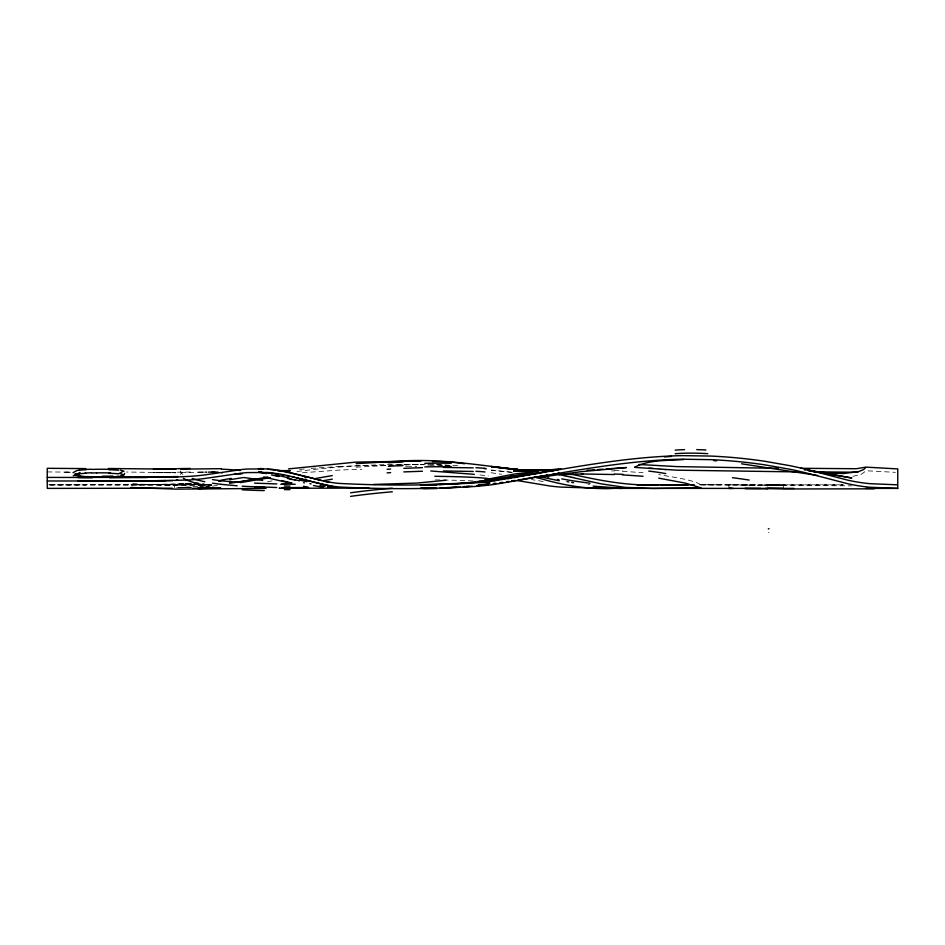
<?xml version="1.0" encoding="UTF-8"?>
<svg xmlns="http://www.w3.org/2000/svg" width="945" height="945" viewBox="0 0 945 945"><rect width="100%" height="100%" fill="white"/><g stroke="black" fill="none" stroke-linecap="round" stroke-linejoin="round"><path stroke-width="0.71" stroke-dasharray="4.72 3.54" d="M767.009 484.844L783.665 484.998L783.57 488.6M180.767 472.713L206.388 471.98M272.065 480.863L266.844 482.021M783.57 485.033L768.332 484.844M700.493 484.502C690.311 478.997 671.824 477.119 658.724 474.603M852.922 476.374L861.45 474.201L866.163 470.764L895.352 472.346M174.601 488.116L174.601 484.549L191.173 483.71L182.668 484.194M296.954 471.52C348.256 464.751 400.255 462.967 451.887 465.472M199.761 486.569L211.432 485.352M299.565 469.441L305.329 468.897M302.447 472.736L339.243 470.09A752.078 752.078 0 0 1 361.781 469.299M311.106 468.389L339.243 466.511M198.332 482.623L175.002 484.431L130.882 484.832L191.173 483.71M176.467 487.892L211.444 485.187M191.173 487.277L177.943 487.868L191.173 487.277L180.436 487.868M356.159 467.196L401.212 464.645L423.738 464.692L401.212 464.633M175.321 484.49L181.499 484.253M188.232 487.844L190.878 487.738M200.919 484.679L175.912 484.856L210.971 484.454M198.462 484.832L211.302 484.478M198.403 484.844L211.089 484.537M207.605 484.572L201.97 484.667M211.125 485.198L175.935 485.565L130.882 483.911L175.935 485.151L47.25 484.868M728.89 488.4L728.89 484.82L731.076 484.82M190.335 472.016L153.421 472.642L175.947 472.76L126.677 472.027M144.679 484.809L201.486 483.556A277.015 277.015 0 0 0 204.12 483.356M152.948 484.797L85.83 484.714M754.842 485.175L744.825 484.927L759.437 484.844M206.896 472.122L198.474 472.122L206.707 472.134M49.66 484.82L198.887 484.69L191.823 484.702M136.399 484.82L141.915 484.82M734.123 484.832L730.107 484.832M764.304 484.844L767.624 484.82L767.624 488.4M772.195 484.844L842.975 484.832M700.682 484.82L843.247 484.82M50.109 484.856L85.841 484.868L47.25 484.82M700.812 484.809L753.437 484.844M767.753 485.281L763.359 485.257M716.546 484.82L699.808 484.738L851.693 485.848M47.25 471.933L70.355 472.122M762.473 485.246L755.74 485.187M188.303 484.679L175.746 484.584M768.616 485.281L784.126 485.399M739.073 484.974L750.732 485.116M611.557 470.882L614.297 470.976M406.846 466.121L416.698 466.582M622.483 471.295L643.049 472.689M588.003 484.218L589.609 484.312M491.294 470.315L513.702 472.512L491.199 469.996M479.906 474.945L488.293 475.937M491.081 472.736L501.523 474.284M543.151 481.501L531.397 479.54M428.085 463.522L428.085 465.909M339.243 466.558A752.078 752.078 0 0 1 406.846 466.074M217.279 485.529A277.015 277.015 0 0 1 206.742 486.699M768.462 532.46A144.963 2.859 -26.9 0 1 768.982 532.2M182.881 474.402A44.084 8.47 6.8 0 1 180.483 470.988M180.483 474.555A44.084 8.47 6.8 0 1 181.889 472.902M435.267 479.883A76.002 3.189 0 0 1 478.961 481.336M181.688 484.986A118.621 1.996 -1.1 0 1 178.841 484.939M196.536 483.994A51.136 7.312 -9.5 0 1 188.929 484.478M210.168 486.096A51.136 7.312 -9.5 0 1 196.536 487.573M457.581 465.613A19.502 1.642 3.5 0 1 429.29 463.038M429.656 465.412A19.502 1.642 3.5 0 1 444.516 465.342M574.501 477.485A73.19 12.12 9 0 1 562.795 475.512M648.742 467.515A132.725 49.471 -3.2 0 1 665.741 470.031M614.356 470.468A87.873 11.6 1.8 0 1 622.92 470.799M70.355 472.216L63.315 472.24L70.355 472.264"/><path stroke-width="1.42" d="M124.693 473.362L123.889 474.851M526.129 471.047L526.188 471.071A43.187 0.732 10.9 0 1 527.546 471.094L513.796 469.063L529.2 471.059L513.82 469.452L536.347 471.059L513.832 469.819L536.347 470.775L558.873 469.122M634.709 467.161C649.428 459.506 667.536 460.77 683.731 459.518M73.013 472.689L76.935 470.551A20.01 2.457 1.1 0 1 79.12 470.208M73.273 475.772L76.935 474.13A20.01 2.457 1.1 0 1 79.12 473.788L85.841 473.232M558.708 474.484L601.032 483.84L624.964 487.36L652.511 488.459L701.084 487.88L685.243 483.096L658.724 478.17M560.952 468.838L555.506 470.185M180.767 469.133L221 468.685M287.906 472.594L290.375 470.634L277.818 470.634M122.826 475.548L122.011 475.796M865.313 467.232L856.217 468.732L800.651 468.295M336.763 487.348L327.584 486.651M487.667 479.198L515.226 473.87L538.508 471.224L514.848 475.725M559.05 473.008L557.833 473.28M270.364 477.674L240.243 482.611M279.791 488.104L279.212 488.27L369.046 488.092M546.659 475.016L547.604 474.839M556.073 469.582L539.548 472.807M554.609 470.362L550.604 471.13M554.609 473.941L552.683 474.319M542.678 475.784L540.599 476.185M231.23 478.394L220.776 480.225M229.505 482.293L231.23 481.974M314.709 478.666L332.309 475.571M510.843 476.445L497.873 478.631M236.746 482.446L267.978 477.012M323.367 480.686L332.309 479.15M508.056 478.642L510.146 478.276M897.254 484.82L869.908 483.675A177.648 177.648 0 0 1 852.437 481.147A206.849 206.849 0 0 1 848.019 480.214L807.266 469.63A407.13 407.13 0 0 0 790.268 465.743L764.493 461.219A528.468 528.468 0 0 0 710.935 456.069L682.774 455.644A439.508 439.508 0 0 0 668.694 456.081C609.856 458.951 552.104 471.39 494.117 480.828M538.201 473.256L534.019 473.929M538.201 476.835L535.189 477.319M520.282 476.174L497.247 479.493M520.282 479.753L518.179 480.095M291.615 482.718L280.783 484.36M533.429 474.024L502.043 478.796M514.257 477.603L516.194 477.296M532.85 477.697L529.779 478.17M515.521 480.509L511.552 481.123M512.166 480.84L514.316 480.521M527.015 478.595L524.333 479.009M506.603 481.69L507.748 481.513M518.616 479.871L520.849 479.528M509.001 481.501L506.91 481.82M446.064 480.225L417.005 483.072L373.405 484.454M444.764 483.994L446.064 483.805M500.153 482.647L502.834 482.434M501.145 479.103L496.267 479.623M500.283 482.8L501.145 482.671M495.865 479.847L489.947 480.639M495.865 483.427L494.046 483.675M494.956 479.977L491.294 480.462M495.274 483.344L493.29 483.604M536.347 477.674L581.399 471.638L626.452 467.551L606.111 468.98M442.13 484.372L439.449 484.714M490.656 480.379L488.73 480.615M488.092 484.277L486.179 484.502M487.455 480.781L485.553 481.005M79.179 470.208L85.841 469.665M482.174 481.584L477.154 482.127M484.301 481.147L481.844 481.418M288.461 468.897L356.159 462.093L419.509 461.113M480.934 485.293L477.154 485.706M480.544 481.56L477.178 481.903M475.701 482.281L450.186 484.112A25.739 1.11 -2.4 0 1 445.154 484.289M479.162 485.281L477.178 485.482M488.388 479.906L487.242 480.013M475.902 482.033L464.751 482.989A33.902 1.228 -3.2 0 1 460.605 483.297M472.181 486.202L463.534 486.935M664.347 456.943L671.517 456.4M469.181 486.214L464.751 486.569A33.902 1.228 -3.2 0 1 463.369 486.663M118.739 476.256L116.554 476.41M258.469 468.649L263.206 468.897M258.469 472.228L263.206 472.465M587.223 470.315L594.488 469.807M597.394 469.594L603.205 469.192M460.12 483.332L420.407 484.761M387.107 469.299L390.616 469.063M387.107 472.878L390.616 472.642M176.302 480.355L177.979 480.202L176.431 480.19M456.766 487.136L440.157 487.951M460.428 487.147L450.186 487.691A25.739 1.11 -2.4 0 1 445.154 487.856M513.82 471.307L558.873 469.476M356.159 463.617L401.212 461.077M77.892 477.438L177.979 476.623L146.593 477.308M77.892 481.005L146.05 481.017M403.846 468.33L422.45 467.657M403.846 471.909L422.45 471.236M857.741 472.252L813.338 471.838M172.675 480.544L134.627 480.922M175.829 477.012L190.264 476.339A258.162 258.162 0 0 0 204.25 474.992L241.849 469.511A186.295 186.295 0 0 1 247.33 469.003L267.978 468.921M445.06 484.312L441.563 484.419M445.06 487.892L441.563 487.998M485.99 480.107L485.08 480.072M91.736 469.405L96.591 469.275A23.519 1.748 -0.4 0 1 108.498 469.322L110.612 469.358M91.736 472.972L96.591 472.854M165.635 480.532L146.593 480.887M175.132 476.646L147.739 477.296M435.775 488.092L420.407 488.341M874.22 488.825L784.126 488.967M210.05 488.092L192.768 488.281M429.16 484.679L420.785 484.761M172.25 488.211L47.25 488.388L47.25 468.307L85.841 468.602M429.16 488.258L420.785 488.341M694.221 484.702L660.189 484.903M568.264 473.965L573.414 473.929M147.833 477.426L134.627 477.343M109.537 477.697L146.05 477.438M190.335 468.436L153.421 469.074L175.947 469.192L108.368 468.507M102.887 476.752L100.973 476.752A33.488 1.63 0 0 1 88.877 476.658M796.056 471.886L676.644 470.173L634.756 467.385M612.655 488.4C586.29 489.616 560.243 484.809 535.177 476.965M102.934 480.97L130.93 480.922M102.828 481.3L78.01 481.017M767.588 488.4L783.665 488.577L768.332 488.423M443.394 467.397L473.232 467.869M443.394 470.976L473.232 471.449M208.302 472.122L218.13 472.122M130.93 477.343L89.291 477.414M88.806 477.461L47.25 477.414M636.812 484.82L688.385 484.82M731.454 488.4L728.89 488.4L733.391 488.411M765.663 488.411L767.541 488.4M793.977 488.4L603.56 488.364L560.657 487.088A241.081 241.081 0 0 1 550.12 486.025L517.116 480.532M865.774 488.4L897.75 488.4L897.75 468.826M760.512 488.411L744.825 488.506L767.753 488.848M778.207 468.33L676.644 466.594L638.974 464.479M47.25 480.993L156.173 480.934L190.264 479.918A258.162 258.162 0 0 0 204.25 478.572L241.849 473.091A186.295 186.295 0 0 1 247.33 472.583L267.978 472.5A159.02 159.02 0 0 1 286.323 475.276L322.694 484.348A128.355 128.355 0 0 0 338.546 486.947C383.764 489.368 429.219 489.167 474.437 486.51A362.006 362.006 0 0 0 494.129 484.419C552.116 474.969 609.844 462.53 668.694 459.648A439.508 439.508 0 0 1 682.774 459.223L710.935 459.66A528.468 528.468 0 0 1 764.493 464.798L790.268 469.322A407.13 407.13 0 0 1 807.266 473.209L848.019 483.793A206.849 206.849 0 0 0 852.437 484.714A177.648 177.648 0 0 0 869.908 487.254L897.75 488.376M658.263 484.903C628.555 486.132 599.319 480.485 570.508 473.917M266.041 488.423L175.935 489.132L130.882 487.49M420.915 461.113L401.212 461.054C438.846 458.597 476.138 464.751 513.395 469.027L491.27 466.546L528.964 471.165M581.399 473.953L614.297 474.544M92.256 477.697L78.01 477.438M295.183 484.277L281.905 484.064M211.952 472.027L214.798 472.075M281.905 487.644L308.542 487.526L303.581 486.25M544.84 470.149L513.832 469.937L536.347 470.775M547.663 470.208L550.498 470.279M85.7 476.623L74.112 475.359M276.802 483.934L254.571 483.143M276.802 487.514L254.571 486.71M110.612 472.937L108.592 472.878A23.519 1.748 -0.4 0 0 96.626 472.878M622.483 474.862L643.049 476.268M430.778 470.976L474.307 474.355M620.841 488.116L593.141 486.167M237.195 482.21L220.988 480.781M237.195 485.789L220.988 484.348M896.758 468.874L866.128 467.137L863.695 469.511L858.568 471.638L843.767 473.492L829.167 473.091L812.995 471.248M713.841 460.605L716.558 460.841M491.294 466.747L527.428 471M483.745 468.507L486.309 468.803M267.577 472.843L268.179 472.902M240.042 473.575L242.203 473.799M268.805 472.961L273.589 473.539M530.677 471.13L513.82 469.311L529.212 471.094M270.105 469.535L275.066 470.161M220.787 480.757L212.46 479.611M220.953 484.348L212.46 483.19M817.602 475.465L741.601 463.818M324.997 486.321L320.001 485.576M812.216 471.13L808.27 470.527M528.361 471.153L513.631 468.933L528.184 471.189M276.578 473.953L278.125 474.189M277.346 470.492L281.279 471.118M261.919 469.204L258.564 468.673M573.58 482.706L571.69 482.399M804.408 469.925L805.542 470.102M334.424 486.899L336.763 487.325M334.199 486.864L312.76 481.832M808.105 470.48L810.928 470.964M813.751 471.449L851.835 478.005L806.959 469.878M282.082 471.26L286.17 471.992M282.082 474.827L283.701 475.111M120.358 470.078L124.008 471.283M120.358 473.658L124.008 474.862M266.632 473.587L258.564 472.252M568.878 481.903L567.012 481.548M263.537 476.977L289.548 482.919M286.996 475.725L288.662 476.056M539.477 476.705L559.156 480.757M287.823 472.311L322.694 480.769A128.355 128.355 0 0 0 338.546 483.379C383.764 485.765 429.219 485.553 474.437 482.942A362.006 362.006 0 0 0 494.129 480.84M329.474 482.434L325.47 481.56M286.335 471.661L312.287 478.123M309.865 483.639L311.106 483.911M292.407 476.823L294.899 477.367M303.581 482.682L304.444 482.86M275.656 475.453L278.881 476.185M296.139 477.65L298.632 478.229M324.986 481.454L323.45 481.076M299.872 478.513L303.569 479.422M559.05 479.776L557.42 479.375M290.009 478.891L295.265 480.202M304.798 479.729L311.779 481.56M321.288 480.532L320.166 480.237M319.008 479.942L315.654 479.032M312.76 478.253L314.697 478.772M548.773 477.095L547.261 476.67M267.978 468.874A159.02 159.02 0 0 1 286.323 471.697M305.826 477.886A49.353 4.489 14.3 0 1 304.81 477.65M261.021 468.59A25.645 1.146 8.3 0 1 260.891 468.283M271.451 474.957A26.72 0.969 13.3 0 1 278.799 476.54M275.03 474.662A40.836 2.516 14.5 0 1 289.453 478.123M299.6 480.851A52.093 2.422 14 0 1 295.1 479.741M306.853 481.702A49.353 4.489 14.3 0 1 299.4 479.93M323.261 487.147A40.34 6.568 15.5 0 1 313.433 485.529M330.112 487.195A29.767 1.441 10.7 0 1 327.88 486.97M261.021 472.169A25.645 1.146 8.3 0 1 260.997 471.838M112.868 476.056A26.047 1.323 0 0 1 102.249 476.221M89.102 476.611A27.783 1.571 -0.2 0 1 86.184 476.552M78.99 474.473A77.206 9.462 -7.4 0 1 75.175 473.599M78.081 473.492A129.43 16.408 -5.3 0 1 80.053 472.512M84.956 469.511A31.244 3.178 0.1 0 1 91.122 469.228M109.041 469.748A23.66 2.173 -0.8 0 1 118.574 470.244M122.838 471.354A91.665 12.368 -5.1 0 1 118.964 473.575M121.704 474.603A49.955 6.662 10.6 0 1 122.933 475.559M122.472 475.831A16.478 1.772 2.2 0 1 119.483 476.351M78.837 476.67A129.43 16.408 -5.3 0 1 80.053 476.079M84.956 473.091A31.244 3.178 0.1 0 1 91.122 472.795M109.041 473.315A23.66 2.173 -0.8 0 1 118.574 473.823M122.838 474.933A91.665 12.368 -5.1 0 1 122.425 475.24M121.279 475.973A91.665 12.368 -5.1 0 1 118.964 477.154M545.938 471.756A31.858 0.957 -8.9 0 1 537.15 473.232M548.702 471.39A33.158 0.697 -12.3 0 1 555.672 470.043M538.685 472.807A30.429 0.874 -10.3 0 1 521.817 475.796M489.876 480.721A23.365 0.933 -7.4 0 1 481.513 481.726M437.015 484.962A33.181 1.252 -2.3 0 1 423.301 485.057M546.99 475.158A31.858 0.957 -8.9 0 1 537.15 476.8M536.866 476.717A30.429 0.874 -10.3 0 1 521.817 479.363M488.423 484.478A23.365 0.933 -7.4 0 1 485.576 484.832M437.015 488.541A33.181 1.252 -2.3 0 1 423.301 488.636M768.309 528.952A144.963 2.859 -26.9 0 1 768.982 528.621M675.179 450.115A135.678 47.061 12.9 0 1 684.593 449.643M696.737 449.631A135.678 47.061 12.9 0 1 705.927 449.985M732.529 477.686A153.846 27.121 9.9 0 1 749.149 480.048M675.179 453.694A135.678 47.061 12.9 0 1 707.805 453.671M514.222 475.607A46.848 1.536 -10.2 0 1 510.737 476.233M496.751 478.95A22.302 1.158 -10.1 0 1 487.277 480.131M487.041 480.048A19.928 0.685 -8.9 0 1 485.848 480.131M485.458 479.965A25.444 0.874 -9.1 0 1 485.458 479.635M486.214 479.517A27.133 0.85 -10 0 1 487.065 479.292M204.781 481.749A44.084 8.47 6.8 0 1 192.178 478.477M264.257 487.018A98.752 14.529 5 0 1 242.168 486.202M289.95 486.096A130.434 13.608 4.3 0 1 284.362 486.002M291.721 479.434A41.273 0.661 14.1 0 1 287.398 478.394M221.437 469.169A118.503 39.584 10.3 0 1 240.266 470.468M204.781 485.328A44.084 8.47 6.8 0 1 183.342 478.276M264.257 490.585A98.752 14.529 5 0 1 242.168 489.782M289.95 489.675A130.434 13.608 4.3 0 1 284.362 489.581M291.721 483.013A41.273 0.661 14.1 0 1 281.563 480.544M243.881 477.544A89.669 25.598 10.2 0 1 262.651 480.462M221.437 472.748A118.503 39.584 10.3 0 1 222.453 472.783M234.951 473.563A118.503 39.584 10.3 0 1 240.266 474.047M350.583 492.794A220.445 60.326 -3.9 0 1 392.305 488.211M388.419 462.755A230.438 69.328 -2.2 0 1 402.995 461.916M424.777 463.333A112.207 18.959 -2.3 0 1 451.237 463.274M475.914 467.728A51.443 2.516 -0.6 0 1 485.47 468.46M434.83 476.304A76.002 3.189 0 0 1 478.938 481.052M350.583 496.361A220.445 60.326 -3.9 0 1 392.305 491.79M388.419 466.322A230.438 69.328 -2.2 0 1 402.995 465.495M424.777 466.913A112.207 18.959 -2.3 0 1 451.237 466.854M475.914 471.307A51.443 2.516 -0.6 0 1 484.974 471.968M485.08 481.867A76.002 3.189 0 0 1 478.938 484.631M220.728 480.958A51.136 7.312 -9.5 0 1 218.791 481.277M229.67 479.741A70.627 4.512 -9.9 0 1 243.196 477.556M229.67 483.32A70.627 4.512 -9.9 0 1 250.626 480.025M432.42 461.621A19.502 1.642 3.5 0 1 464.444 463.806M617.723 488.092A39.607 0.602 0.8 0 1 620.156 488.53M590.058 483.178A73.19 12.12 9 0 1 561.708 478.879M559.074 474.508A37.682 1.618 3.4 0 1 559.735 474.414M563.173 474.544A39.867 1.24 1.5 0 1 575.08 474.437M648.742 471.094A132.725 49.471 -3.2 0 1 665.741 473.599M614.356 474.036A87.873 11.6 1.8 0 1 622.92 474.378M575.434 474.024A47.155 1.016 1 0 1 583.112 474.059M536.347 469.96L513.832 470.787L550.829 470.161L536.347 470.019M212.471 488.081L198.403 488.411L220.988 488.187L198.462 488.4L212.495 488.081M529.106 471.153L513.808 469.169L529.106 471.118"/></g></svg>
